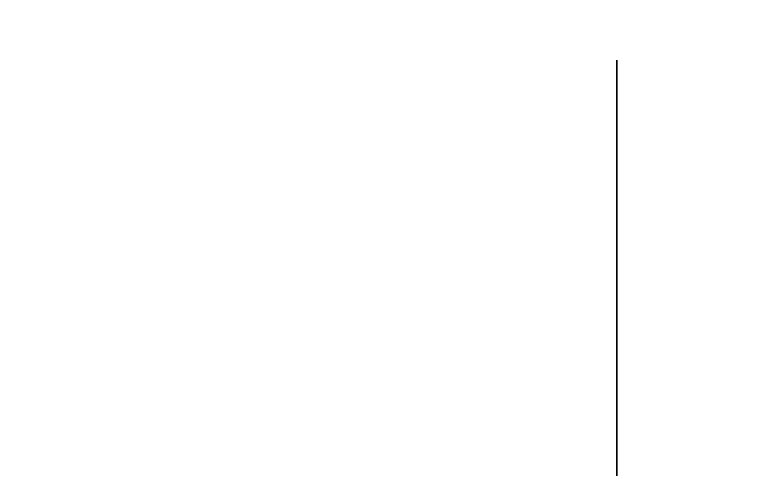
# Model space of a CAD drawing. Header units: inches. Extents: x -4218 to -1814, y 9706 to 12426.
# Drawn here: x -2089.35 to -2068.71, y 11234.33 to 11247.11 of the extents above; entities that cross this region are included whole.
import ezdxf

# ---------------------------------------------------------------- set-up
doc = ezdxf.new("R2010")
doc.units = ezdxf.units.IN
doc.header["$MEASUREMENT"] = 0
doc.layers.add('A-ANNO-DIMS', color=211, linetype='Continuous', lineweight=9)
doc.layers.add('A-ANNO-DIMS-96', color=211, linetype='Continuous', lineweight=9)
doc.styles.add('Century Gothic', font='ufonts.com_century-gothic.ttf', dxfattribs={"height": 9})
doc.dimstyles.new('OD__1_8__Tol__', dxfattribs={"dimscale": 12, "dimtxt": 9.397514, "dimasz": 1, "dimexe": 0.75, "dimexo": 0.5, "dimgap": 0.125, "dimtad": 1, "dimdec": 3, "dimrnd": 0.125, "dimzin": 3, "dimdsep": 46, "dimlunit": 4, "dimtxsty": 'Century Gothic', "dimblk1": 'OBLIQUE', "dimblk2": 'OBLIQUE', "dimsah": 1, "dimcen": 0.09, "dimdle": 0.75, "dimazin": 0, "dimtfac": 1, "dimtdec": 4, "dimtix": 1, "dimtmove": 0, "dimatfit": 3, "dimfxl": 1, "dimtvp": 1, "dimtfill": 1, "dimfrac": 2, "dimtolj": 1, "dimtzin": 0, "dimarcsym": 2})

# ---------------------------------------------------------------- blocks, each defined once
blk = doc.blocks.new('DIMBLOCK8-FLOOR PLAN - 3RD FLOOR')
at = {"layer": 'A-ANNO-DIMS-96'}
for p, q in [((-2714.724, 11249.639), (-2714.724, 11113.579)), ((-2714.724, 11122.579), (-2714.724, 11249.639)), ((-2072.361, 11245.827), (-2072.361, 11113.579)), ((-2072.361, 11122.579), (-2072.361, 11245.827)), ((-2714.724, 11122.579), (-2063.361, 11122.579))]:
    blk.add_line(p, q, dxfattribs=at)
at = {"layer": 'A-ANNO-DIMS-96', "lineweight": 50}
for p, q in [((-2714.724, 11122.579), (-2708.724, 11128.579)), ((-2072.361, 11122.579), (-2066.361, 11128.579)), ((-2714.724, 11122.579), (-2720.724, 11116.579)), ((-2072.361, 11122.579), (-2078.361, 11116.579))]:
    blk.add_line(p, q, dxfattribs=at)
at = {"layer": 'A-ANNO-DIMS-96', "color": 0, "insert": (-2424.271, 11135.615), "char_height": 9, "width": 73.74811, "attachment_point": 1, "line_spacing_factor": 0.984502, "style": 'Century Gothic', "bg_fill": 3, "box_fill_scale": 1.25, "bg_fill_color": 256, "bg_fill_true_color": 13158600, "bg_fill_transparency": 0}
blk.add_mtext('53\' - 6 3/8"', dxfattribs=at)
blk = doc.blocks.new('_Oblique')
at = {"color": 0, "linetype": 'ByBlock', "lineweight": -2}
blk.add_line((-0.5, -0.5), (0.5, 0.5), dxfattribs=at)
blk = doc.blocks.new('DIMBLOCK29-FLOOR PLAN - 3RD FLOOR')
at = {"layer": 'A-ANNO-DIMS-96', "lineweight": 50}
for p, q in [((-1999.054, 11682.989), (-2005.054, 11688.989)), ((-1999.054, 11682.989), (-1993.054, 11676.989)), ((-1999.054, 11251.827), (-2005.054, 11257.827)), ((-1999.054, 11251.827), (-1993.054, 11245.827))]:
    blk.add_line(p, q, dxfattribs=at)
at = {"layer": 'A-ANNO-DIMS-96'}
for p, q in [((-2070.174, 11682.989), (-1990.054, 11682.989)), ((-1999.054, 11682.989), (-2070.174, 11682.989)), ((-1999.054, 11242.827), (-1999.054, 11682.989)), ((-2066.361, 11251.827), (-1990.054, 11251.827)), ((-1999.054, 11251.827), (-2066.361, 11251.827))]:
    blk.add_line(p, q, dxfattribs=at)
at = {"layer": 'A-ANNO-DIMS-96', "color": 0, "insert": (-2012.089, 11433.174), "char_height": 9, "width": 82.16113, "attachment_point": 1, "rotation": 90, "line_spacing_factor": 0.984502, "style": 'Century Gothic', "bg_fill": 3, "box_fill_scale": 1.25, "bg_fill_color": 256, "bg_fill_true_color": 13158600, "bg_fill_transparency": 0}
blk.add_mtext('35\' - 11 1/8"', dxfattribs=at)

msp = doc.modelspace()

# ---------------------------------------------------------------- dimensions: what is measured, and where the dimension line sits
at = {"layer": 'A-ANNO-DIMS'}
dim = msp.add_linear_dim(base=(-2072.3612366797, 11122.5792649421), p1=(-2714.7237366793, 11255.6393961105), p2=(-2072.3612366797, 11251.8268961105), dimstyle='OD__1_8__Tol__', override={"dimpost": '<>', "dimfxl": 642.373814}, dxfattribs=at)
dim.commit()
dim.dimension.update_dxf_attribs({"geometry": 'DIMBLOCK8-FLOOR PLAN - 3RD FLOOR', "text_midpoint": (-2393.5424866795, 11129.3042819759)})

# ---------------------------------------------------------------- next in the draw order: dimensions: what is measured, and where the dimension line sits
dim = msp.add_linear_dim(base=(-1999.0536274284, 11682.9893961106), p1=(-2072.3612366797, 11251.8268961105), p2=(-2076.1737366793, 11682.9893961106), angle=90, dimstyle='OD__1_8__Tol__', override={"dimpost": '<>', "dimfxl": 431.179355}, dxfattribs=at)
dim.commit()
dim.dimension.update_dxf_attribs({"geometry": 'DIMBLOCK29-FLOOR PLAN - 3RD FLOOR', "text_midpoint": (-2005.7786444623, 11467.4081461106)})

doc.saveas('drawing.dxf')
